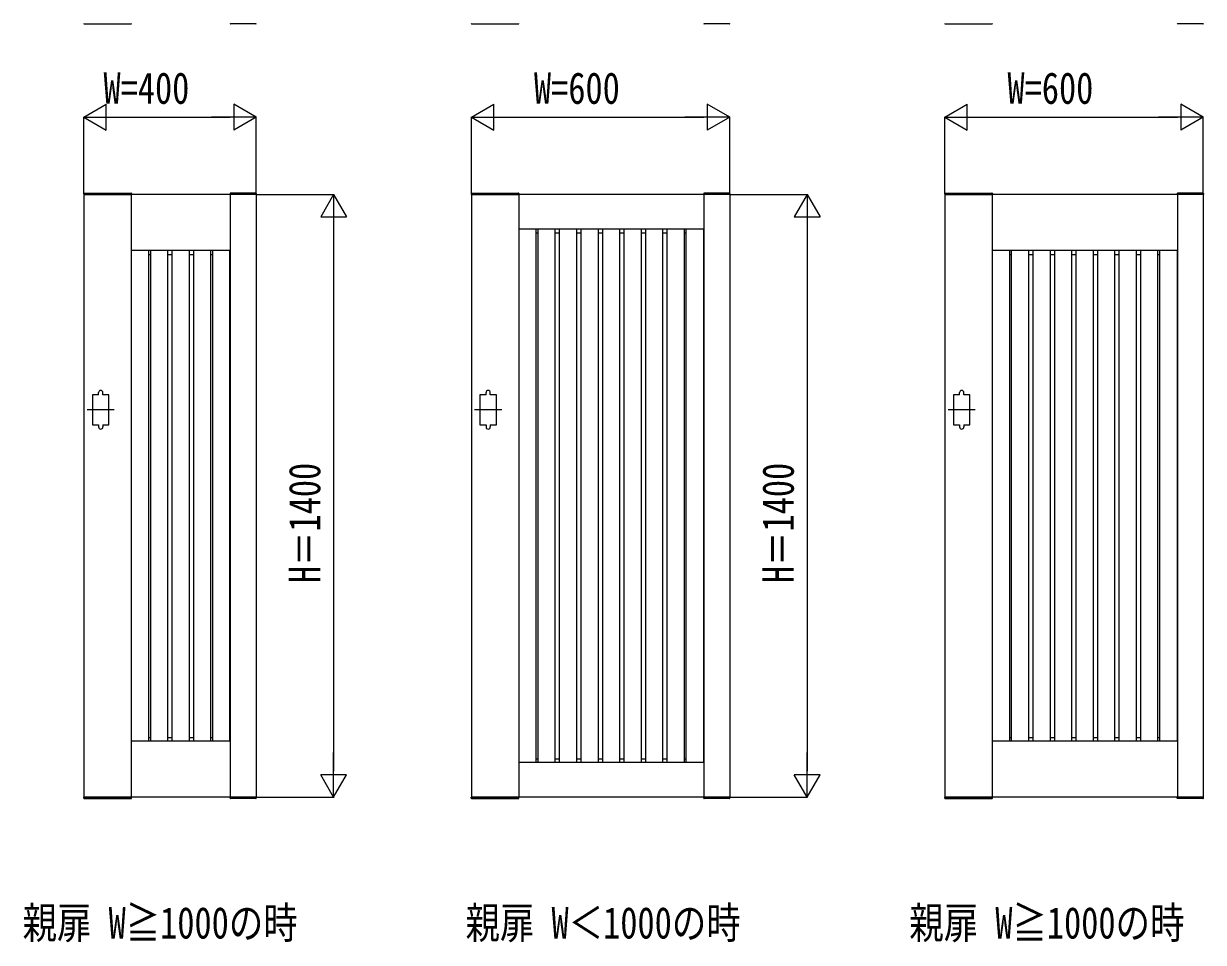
# Model space of a CAD drawing. Units: millimetres, scale not verified. Extents: x -10512 to 10512, y -7425 to 7425.
# Drawn here: x -5503 to -2762, y 950 to 3085 of the extents above; entities that cross this region are included whole.
import ezdxf
from ezdxf.enums import TextEntityAlignment as Align

# ---------------------------------------------------------------- set-up
doc = ezdxf.new("R2010")
doc.units = ezdxf.units.MM
doc.header["$LTSCALE"] = 30
for name, color, linetype in [('0-1_USER1', 3, 'Continuous'), ('0-2_YKK_A1', 4, 'Continuous'), ('0-3_YKK_D', 6, 'Continuous')]:
    doc.layers.add(name, color=color, linetype=linetype)
doc.styles.add('ＭＳ ゴシック', font='')
doc.styles.get('ＭＳ ゴシック').set_extended_font_data('MS Gothic')

msp = doc.modelspace()

# ---------------------------------------------------------------- linework, layer by layer
at = {"layer": '0-2_YKK_A1'}
for p, q in [((-5361.82, 3084), (-5253.08, 3084)), ((-4963.08, 3084), (-5021.82, 3084)), ((-4461.82, 3084), (-4353.08, 3084)), ((-3863.08, 3084), (-3921.82, 3084)), ((-3361.82, 3084), (-3253.08, 3084)), ((-2763.08, 3084), (-2821.82, 3084)), ((-5362.82, 2690.05), (-5362.95, 2687.5)), ((-5362.95, 2687.5), (-5251.95, 2687.5)), ((-5362.45, 2687.5), (-5362.45, 1287.5)), ((-4962.45, 2687.5), (-5362.45, 2687.5)), ((-5361.82, 2691), (-5253.08, 2691)), ((-5252.45, 2687.5), (-5252.45, 1287.5)), ((-5252.08, 2690.05), (-5251.95, 2687.5)), ((-5022.82, 2690.05), (-5022.95, 2687.5)), ((-4961.95, 2687.5), (-5022.95, 2687.5)), ((-5022.45, 2687.5), (-5022.45, 1287.5)), ((-4963.08, 2691), (-5021.82, 2691)), ((-4962.45, 2687.5), (-4962.45, 1287.5)), ((-4962.08, 2690.05), (-4961.95, 2687.5)), ((-4462.82, 2690.05), (-4462.95, 2687.5)), ((-4462.95, 2687.5), (-4351.95, 2687.5)), ((-4462.45, 2687.5), (-4462.45, 1287.5)), ((-3862.45, 2687.5), (-4462.45, 2687.5)), ((-4461.82, 2691), (-4353.08, 2691)), ((-4352.45, 2687.5), (-4352.45, 1287.5)), ((-4352.08, 2690.05), (-4351.95, 2687.5)), ((-3922.82, 2690.05), (-3922.95, 2687.5)), ((-3861.95, 2687.5), (-3922.95, 2687.5)), ((-3922.45, 2687.5), (-3922.45, 1287.5)), ((-3863.08, 2691), (-3921.82, 2691)), ((-3862.45, 2687.5), (-3862.45, 1287.5)), ((-3862.08, 2690.05), (-3861.95, 2687.5)), ((-3362.82, 2690.05), (-3362.95, 2687.5)), ((-3362.95, 2687.5), (-3251.95, 2687.5)), ((-3362.45, 2687.5), (-3362.45, 1287.5)), ((-2762.45, 2687.5), (-3362.45, 2687.5)), ((-3361.82, 2691), (-3253.08, 2691)), ((-3252.45, 2687.5), (-3252.45, 1287.5)), ((-3252.08, 2690.05), (-3251.95, 2687.5)), ((-2822.82, 2690.05), (-2822.95, 2687.5)), ((-2761.95, 2687.5), (-2822.95, 2687.5)), ((-2822.45, 2687.5), (-2822.45, 1287.5)), ((-2763.08, 2691), (-2821.82, 2691)), ((-2762.45, 2687.5), (-2762.45, 1287.5)), ((-2762.08, 2690.05), (-2761.95, 2687.5)), ((-3922.45, 2607.5), (-4352.45, 2607.5)), ((-4351.65, 1367.5), (-4351.65, 2607.5)), ((-4311.65, 1367.5), (-4311.65, 2607.5)), ((-4307.45, 1367.5), (-4307.45, 2607.5)), ((-4267.45, 1367.5), (-4267.45, 2607.5)), ((-4257.45, 1367.5), (-4257.45, 2607.5)), ((-4217.45, 1367.5), (-4217.45, 2607.5)), ((-4207.45, 1367.5), (-4207.45, 2607.5)), ((-4167.45, 1367.5), (-4167.45, 2607.5)), ((-4157.45, 1367.5), (-4157.45, 2607.5)), ((-4117.45, 1367.5), (-4117.45, 2607.5)), ((-4107.45, 1367.5), (-4107.45, 2607.5)), ((-4067.45, 1367.5), (-4067.45, 2607.5)), ((-4057.45, 1367.5), (-4057.45, 2607.5)), ((-4017.45, 1367.5), (-4017.45, 2607.5)), ((-4007.45, 1367.5), (-4007.45, 2607.5)), ((-3967.45, 1367.5), (-3967.45, 2607.5)), ((-3963.25, 1367.5), (-3963.25, 2607.5)), ((-3923.25, 2607.5), (-3923.25, 1367.5)), ((-4352.45, 2598.4), (-4351.65, 2598.4)), ((-4311.65, 2598.4), (-4307.45, 2598.4)), ((-4267.45, 2598.4), (-4257.45, 2598.4)), ((-4217.45, 2598.4), (-4207.45, 2598.4)), ((-4167.45, 2598.4), (-4157.45, 2598.4)), ((-4117.45, 2598.4), (-4107.45, 2598.4)), ((-4067.45, 2598.4), (-4057.45, 2598.4)), ((-4017.45, 2598.4), (-4007.45, 2598.4)), ((-3967.45, 2598.4), (-3963.25, 2598.4)), ((-3923.25, 2598.4), (-3922.45, 2598.4)), ((-5022.45, 2557.5), (-5252.45, 2557.5)), ((-5251.65, 1417.5), (-5251.65, 2557.5)), ((-5211.65, 1417.5), (-5211.65, 2557.5)), ((-5207.45, 1417.5), (-5207.45, 2557.5)), ((-5167.45, 1417.5), (-5167.45, 2557.5)), ((-5157.45, 1417.5), (-5157.45, 2557.5)), ((-5117.45, 1417.5), (-5117.45, 2557.5)), ((-5107.45, 1417.5), (-5107.45, 2557.5)), ((-5067.45, 1417.5), (-5067.45, 2557.5)), ((-5063.25, 1417.5), (-5063.25, 2557.5)), ((-5023.25, 1417.5), (-5023.25, 2557.5)), ((-2822.45, 2557.5), (-3252.45, 2557.5)), ((-3251.65, 1417.5), (-3251.65, 2557.5)), ((-3211.65, 1417.5), (-3211.65, 2557.5)), ((-3207.45, 1417.5), (-3207.45, 2557.5)), ((-3167.45, 1417.5), (-3167.45, 2557.5)), ((-3157.45, 1417.5), (-3157.45, 2557.5)), ((-3117.45, 1417.5), (-3117.45, 2557.5)), ((-3107.45, 1417.5), (-3107.45, 2557.5)), ((-3067.45, 1417.5), (-3067.45, 2557.5)), ((-3057.45, 1417.5), (-3057.45, 2557.5)), ((-3017.45, 1417.5), (-3017.45, 2557.5)), ((-3007.45, 1417.5), (-3007.45, 2557.5)), ((-2967.45, 1417.5), (-2967.45, 2557.5)), ((-2957.45, 1417.5), (-2957.45, 2557.5)), ((-2917.45, 1417.5), (-2917.45, 2557.5)), ((-2907.45, 1417.5), (-2907.45, 2557.5)), ((-2867.45, 1417.5), (-2867.45, 2557.5)), ((-2863.25, 1417.5), (-2863.25, 2557.5)), ((-2823.25, 2557.5), (-2823.25, 1417.5)), ((-5252.45, 2548.4), (-5251.65, 2548.4)), ((-5211.65, 2548.4), (-5207.45, 2548.4)), ((-5167.45, 2548.4), (-5157.45, 2548.4)), ((-5117.45, 2548.4), (-5107.45, 2548.4)), ((-5067.45, 2548.4), (-5063.25, 2548.4)), ((-5023.25, 2548.4), (-5022.45, 2548.4)), ((-3252.45, 2548.4), (-3251.65, 2548.4)), ((-3211.65, 2548.4), (-3207.45, 2548.4)), ((-3167.45, 2548.4), (-3157.45, 2548.4)), ((-3117.45, 2548.4), (-3107.45, 2548.4)), ((-3067.45, 2548.4), (-3057.45, 2548.4)), ((-3017.45, 2548.4), (-3007.45, 2548.4)), ((-2967.45, 2548.4), (-2957.45, 2548.4)), ((-2917.45, 2548.4), (-2907.45, 2548.4)), ((-2867.45, 2548.4), (-2863.25, 2548.4)), ((-2823.25, 2548.4), (-2822.45, 2548.4)), ((-5328.45, 2222.5), (-5328.45, 2227.5)), ((-5318.45, 2222.5), (-5318.45, 2227.5)), ((-4428.45, 2222.5), (-4428.45, 2227.5)), ((-4418.45, 2222.5), (-4418.45, 2227.5)), ((-3328.45, 2222.5), (-3328.45, 2227.5)), ((-3318.45, 2222.5), (-3318.45, 2227.5)), ((-5291.95, 2187.5), (-5354.95, 2187.5)), ((-4391.95, 2187.5), (-4454.95, 2187.5)), ((-3291.95, 2187.5), (-3354.95, 2187.5)), ((-5328.45, 2152.5), (-5328.45, 2147.5)), ((-5318.45, 2152.5), (-5318.45, 2147.5)), ((-4428.45, 2152.5), (-4428.45, 2147.5)), ((-4418.45, 2152.5), (-4418.45, 2147.5)), ((-3328.45, 2152.5), (-3328.45, 2147.5)), ((-3318.45, 2152.5), (-3318.45, 2147.5)), ((-5252.45, 1426), (-5251.65, 1426)), ((-5211.65, 1426), (-5207.45, 1426)), ((-5167.45, 1426), (-5157.45, 1426)), ((-5117.45, 1426), (-5107.45, 1426)), ((-5067.45, 1426), (-5063.25, 1426)), ((-5023.25, 1426), (-5022.45, 1426)), ((-3252.45, 1426), (-3251.65, 1426)), ((-3211.65, 1426), (-3207.45, 1426)), ((-3167.45, 1426), (-3157.45, 1426)), ((-3117.45, 1426), (-3107.45, 1426)), ((-3067.45, 1426), (-3057.45, 1426)), ((-3017.45, 1426), (-3007.45, 1426)), ((-2967.45, 1426), (-2957.45, 1426)), ((-2917.45, 1426), (-2907.45, 1426)), ((-2867.45, 1426), (-2863.25, 1426)), ((-2823.25, 1426), (-2822.45, 1426)), ((-5022.45, 1417.5), (-5252.45, 1417.5)), ((-2822.45, 1417.5), (-3252.45, 1417.5)), ((-4352.45, 1376), (-4351.65, 1376)), ((-4311.65, 1376), (-4307.45, 1376)), ((-4267.45, 1376), (-4257.45, 1376)), ((-4217.45, 1376), (-4207.45, 1376)), ((-4167.45, 1376), (-4157.45, 1376)), ((-4117.45, 1376), (-4107.45, 1376)), ((-4067.45, 1376), (-4057.45, 1376)), ((-4017.45, 1376), (-4007.45, 1376)), ((-3967.45, 1376), (-3963.25, 1376)), ((-3923.25, 1376), (-3922.45, 1376)), ((-3922.45, 1367.5), (-4352.45, 1367.5)), ((-5362.95, 1287.5), (-5251.95, 1287.5)), ((-5362.82, 1284.95), (-5362.95, 1287.5)), ((-4962.45, 1287.5), (-5362.45, 1287.5)), ((-5361.82, 1284), (-5253.08, 1284)), ((-5252.08, 1284.95), (-5251.95, 1287.5)), ((-4961.95, 1287.5), (-5022.95, 1287.5)), ((-5022.82, 1284.95), (-5022.95, 1287.5)), ((-4963.08, 1284), (-5021.82, 1284)), ((-4962.08, 1284.95), (-4961.95, 1287.5)), ((-4462.95, 1287.5), (-4351.95, 1287.5)), ((-4462.82, 1284.95), (-4462.95, 1287.5)), ((-3862.45, 1287.5), (-4462.45, 1287.5)), ((-4461.82, 1284), (-4353.08, 1284)), ((-4352.08, 1284.95), (-4351.95, 1287.5)), ((-3861.95, 1287.5), (-3922.95, 1287.5)), ((-3922.82, 1284.95), (-3922.95, 1287.5)), ((-3863.08, 1284), (-3921.82, 1284)), ((-3862.08, 1284.95), (-3861.95, 1287.5)), ((-3362.95, 1287.5), (-3251.95, 1287.5)), ((-3362.82, 1284.95), (-3362.95, 1287.5)), ((-2762.45, 1287.5), (-3362.45, 1287.5)), ((-3361.82, 1284), (-3253.08, 1284)), ((-3252.08, 1284.95), (-3251.95, 1287.5)), ((-2761.95, 1287.5), (-2822.95, 1287.5)), ((-2822.82, 1284.95), (-2822.95, 1287.5)), ((-2763.08, 1284), (-2821.82, 1284)), ((-2762.08, 1284.95), (-2761.95, 1287.5))]:
    msp.add_line(p, q, dxfattribs=at)
for points in [[(-5328.45, 2222.5), (-5342.45, 2222.5), (-5342.45, 2152.5), (-5328.45, 2152.5)], [(-5318.45, 2152.5), (-5304.45, 2152.5), (-5304.45, 2222.5), (-5318.45, 2222.5)], [(-4428.45, 2222.5), (-4442.45, 2222.5), (-4442.45, 2152.5), (-4428.45, 2152.5)], [(-4418.45, 2152.5), (-4404.45, 2152.5), (-4404.45, 2222.5), (-4418.45, 2222.5)], [(-3328.45, 2222.5), (-3342.45, 2222.5), (-3342.45, 2152.5), (-3328.45, 2152.5)], [(-3318.45, 2152.5), (-3304.45, 2152.5), (-3304.45, 2222.5), (-3318.45, 2222.5)]]:
    msp.add_lwpolyline(points, dxfattribs=at)
for centre, radius, start, end in [((-5361.82, 3085), 1, 183, 270), ((-5253.08, 3085), 1, 270, 357), ((-5021.82, 3085), 1, 183, 270), ((-4963.08, 3085), 1, 270, 357), ((-4461.82, 3085), 1, 183, 270), ((-4353.08, 3085), 1, 270, 357), ((-3921.82, 3085), 1, 183, 270), ((-3863.08, 3085), 1, 270, 357), ((-3361.82, 3085), 1, 183, 270), ((-3253.08, 3085), 1, 270, 357), ((-2821.82, 3085), 1, 183, 270), ((-2763.08, 3085), 1, 270, 357), ((-5361.82, 2690), 1, 90, 177), ((-5253.08, 2690), 1, 3, 90), ((-5021.82, 2690), 1, 90, 177), ((-4963.08, 2690), 1, 3, 90), ((-4461.82, 2690), 1, 90, 177), ((-4353.08, 2690), 1, 3, 90), ((-3921.82, 2690), 1, 90, 177), ((-3863.08, 2690), 1, 3, 90), ((-3361.82, 2690), 1, 90, 177), ((-3253.08, 2690), 1, 3, 90), ((-2821.82, 2690), 1, 90, 177), ((-2763.08, 2690), 1, 3, 90), ((-5323.45, 2227.5), 5, 0, 180), ((-4423.45, 2227.5), 5, 0, 180), ((-3323.45, 2227.5), 5, 0, 180), ((-5323.45, 2147.5), 5, 180, 0), ((-4423.45, 2147.5), 5, 180, 0), ((-3323.45, 2147.5), 5, 180, 0), ((-5361.82, 1285), 1, 183, 270), ((-5253.08, 1285), 1, 270, 357), ((-5021.82, 1285), 1, 183, 270), ((-4963.08, 1285), 1, 270, 357), ((-4461.82, 1285), 1, 183, 270), ((-4353.08, 1285), 1, 270, 357), ((-3921.82, 1285), 1, 183, 270), ((-3863.08, 1285), 1, 270, 357), ((-3361.82, 1285), 1, 183, 270), ((-3253.08, 1285), 1, 270, 357), ((-2821.82, 1285), 1, 183, 270), ((-2763.08, 1285), 1, 270, 357)]:
    msp.add_arc(centre, radius, start, end, dxfattribs=at)
at = {"layer": '0-3_YKK_D'}
for p, q in [((-5362.45, 2867.5), (-5310.49, 2897.5)), ((-5310.49, 2837.5), (-5310.49, 2897.5)), ((-4962.45, 2867.5), (-5014.41, 2897.5)), ((-5014.41, 2897.5), (-5014.41, 2837.5)), ((-4462.45, 2867.5), (-4410.49, 2897.5)), ((-4410.49, 2837.5), (-4410.49, 2897.5)), ((-3862.45, 2867.5), (-3914.41, 2897.5)), ((-3914.41, 2897.5), (-3914.41, 2837.5)), ((-3362.45, 2867.5), (-3310.49, 2897.5)), ((-3310.49, 2837.5), (-3310.49, 2897.5)), ((-2762.45, 2867.5), (-2814.41, 2897.5)), ((-2814.41, 2897.5), (-2814.41, 2837.5)), ((-5362.45, 2689.5), (-5362.45, 2868.5)), ((-5362.45, 2867.5), (-5310.49, 2837.5)), ((-5362.45, 2867.5), (-5258.53, 2867.5)), ((-5302.45, 2867.5), (-5022.45, 2867.5)), ((-4962.45, 2867.5), (-5066.37, 2867.5)), ((-4962.45, 2867.5), (-5014.41, 2837.5)), ((-4962.45, 2689.5), (-4962.45, 2868.5)), ((-4462.45, 2689.5), (-4462.45, 2868.5)), ((-4462.45, 2867.5), (-4410.49, 2837.5)), ((-4462.45, 2867.5), (-4358.53, 2867.5)), ((-4402.45, 2867.5), (-3922.45, 2867.5)), ((-3862.45, 2867.5), (-3966.37, 2867.5)), ((-3862.45, 2867.5), (-3914.41, 2837.5)), ((-3862.45, 2689.5), (-3862.45, 2868.5)), ((-3362.45, 2689.5), (-3362.45, 2868.5)), ((-3362.45, 2867.5), (-3310.49, 2837.5)), ((-3362.45, 2867.5), (-3258.53, 2867.5)), ((-3302.45, 2867.5), (-2822.45, 2867.5)), ((-2762.45, 2867.5), (-2866.37, 2867.5)), ((-2762.45, 2867.5), (-2814.41, 2837.5)), ((-2762.45, 2689.5), (-2762.45, 2868.5)), ((-4960.45, 2687.5), (-4781.45, 2687.5)), ((-4782.45, 2687.5), (-4812.45, 2635.54)), ((-4782.45, 2687.5), (-4752.45, 2635.54)), ((-4782.45, 2687.5), (-4782.45, 2583.58)), ((-3860.45, 2687.5), (-3681.45, 2687.5)), ((-3682.45, 2687.5), (-3712.45, 2635.54)), ((-3682.45, 2687.5), (-3652.45, 2635.54)), ((-3682.45, 2687.5), (-3682.45, 2583.58)), ((-4812.45, 2635.54), (-4752.45, 2635.54)), ((-3712.45, 2635.54), (-3652.45, 2635.54)), ((-4782.45, 2627.5), (-4782.45, 1347.5)), ((-3682.45, 2627.5), (-3682.45, 1347.5)), ((-4782.45, 1287.5), (-4782.45, 1391.42)), ((-3682.45, 1287.5), (-3682.45, 1391.42)), ((-4782.45, 1287.5), (-4812.45, 1339.46)), ((-4752.45, 1339.46), (-4812.45, 1339.46)), ((-4782.45, 1287.5), (-4752.45, 1339.46)), ((-3682.45, 1287.5), (-3712.45, 1339.46)), ((-3652.45, 1339.46), (-3712.45, 1339.46)), ((-3682.45, 1287.5), (-3652.45, 1339.46)), ((-4960.45, 1287.5), (-4781.45, 1287.5)), ((-3860.45, 1287.5), (-3681.45, 1287.5))]:
    msp.add_line(p, q, dxfattribs=at)

# ---------------------------------------------------------------- texts
at = {"layer": '0-1_USER1', "style": 'ＭＳ ゴシック', "width": 0.8}
for s, p in [('親扉 W≧1000の時', (-5505.08, 936.78)), ('親扉 W＜1000の時', (-4476.2, 936.78)), ('親扉 W≧1000の時', (-3445.14, 936.78))]:
    msp.add_text(s, height=73.31, dxfattribs=at).set_placement(p, align=Align.BOTTOM_LEFT)
at = {"layer": '0-3_YKK_D', "style": 'ＭＳ ゴシック', "width": 0.8}
for s, p in [('W=400', (-5317.12, 2876.5)), ('W=600', (-4317.12, 2876.5)), ('W=600', (-3217.12, 2876.5))]:
    msp.add_text(s, height=73.31, dxfattribs=at).set_placement(p, align=Align.BOTTOM_LEFT)
for p in [(-4791.45, 1784.83), (-3691.45, 1784.83)]:
    msp.add_text('H＝1400', height=73.31, rotation=90, dxfattribs=at).set_placement(p, align=Align.BOTTOM_LEFT)

doc.saveas('drawing.dxf')
